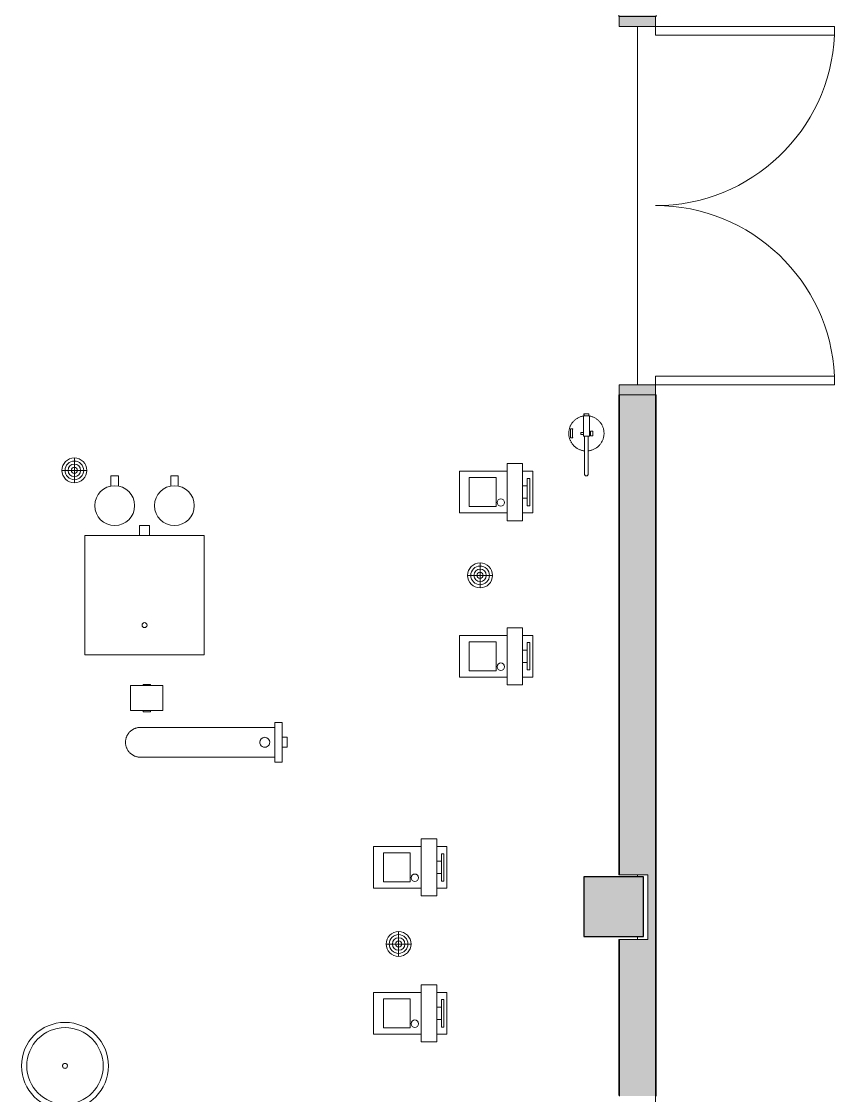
# Model space of a CAD drawing. Header units: inches. Extents: x -3640 to -1418, y -3630 to 137.
# Drawn here: x -3319.5 to -3156, y -3068.5 to -2852.7 of the extents above; entities that cross this region are included whole.
import ezdxf

# ---------------------------------------------------------------- set-up
doc = ezdxf.new("R2010")
doc.units = ezdxf.units.IN
doc.header["$MEASUREMENT"] = 0
doc.linetypes.add('Hidden Equipment- BSALS', pattern=[0.0625, 0.03125, -0.03125])
for name, color, linetype, lineweight in [('A-DOOR', 31, 'Continuous', 13), ('A-DOOR-FRAM', 31, 'Continuous', 13), ('A-FLOR', 192, 'Continuous', 13), ('A-WALL-PATT', 111, 'Continuous', 13), ('I-WALL', 2, 'Continuous', 13), ('M-EQPM', 50, 'Continuous', 9), ('P-SANR-FIXT', 6, 'Continuous', 13), ('Q-SPCQ', 91, 'Continuous', 13), ('S-COLS', 52, 'Continuous', 13)]:
    doc.layers.add(name, color=color, linetype=linetype, lineweight=lineweight)

# ---------------------------------------------------------------- blocks, each defined once
blk = doc.blocks.new('15830016-STRUCT_MARTINEZ-MOORE_CENTRAL_v2018_rvt-1-DIMENSION PLAN - LEVEL 1 _567_ - 2__ - CAD')
at = {"layer": 'S-COLS', "lineweight": 5}
blk.add_hatch(color=50, dxfattribs=at).paths.add_polyline_path([(-3194.4, -3036.58), (-3194.4, -3024.58), (-3206.4, -3024.58), (-3206.4, -3036.58)], flags=0)
at = {"layer": 'S-COLS', "color": 253, "lineweight": 25}
for p, q in [((-3194.4, -3024.58), (-3206.4, -3024.58)), ((-3206.4, -3024.58), (-3206.4, -3036.58)), ((-3194.4, -3036.58), (-3194.4, -3024.58)), ((-3206.4, -3036.58), (-3194.4, -3036.58))]:
    blk.add_line(p, q, dxfattribs=at)
blk = doc.blocks.new('Pump_Centrifugal_BaseMounted-BSALS - Standard-1844060-DIMENSION PLAN - LEVEL 1 _567_ - 2__ - CAD')
at = {"layer": 'M-EQPM', "color": 53}
for p, q in [((0, 5.16), (0, 14.75)), ((0, 14.75), (8.34, 14.75)), ((8.34, 14.75), (8.34, 5.16)), ((1.25, 12.75), (1.25, 7.37)), ((1.25, 12.75), (7.09, 12.75)), ((7.09, 7.37), (7.09, 12.75)), ((7.09, 7.37), (1.25, 7.37)), ((-1.58, 5.16), (-1.58, 2.03)), ((-1.58, 5.16), (9.92, 5.16)), ((9.92, 2.03), (9.92, 5.16)), ((9.92, 2.03), (-1.58, 2.03)), ((0, 0), (0, 2.03)), ((1.42, 1.09), (1.42, 0.59)), ((1.42, 1.09), (6.92, 1.09)), ((6.92, 0.59), (1.42, 0.59)), ((2.92, 2.03), (2.92, 1.09)), ((5.42, 1.09), (5.42, 2.03)), ((6.92, 0.59), (6.92, 1.09)), ((8.34, 2.03), (8.34, 0)), ((8.34, 0), (0, 0))]:
    blk.add_line(p, q, dxfattribs=at)
for start, end in [(360, 180), (180, 360)]:
    blk.add_arc((2.08, 6.41), 0.75, start, end, dxfattribs=at)
blk = doc.blocks.new('Pump_Centrifugal_BaseMounted-BSALS - HWP-1-1885978-DIMENSION PLAN - LEVEL 1 _567_ - 2__ - CAD')
at = {"layer": 'M-EQPM', "color": 53}
for p, q in [((0, 5.16), (0, 14.75)), ((0, 14.75), (8.34, 14.75)), ((8.34, 14.75), (8.34, 5.16)), ((1.25, 12.75), (1.25, 7.37)), ((1.25, 12.75), (7.09, 12.75)), ((7.09, 7.37), (7.09, 12.75)), ((7.09, 7.37), (1.25, 7.37)), ((-1.58, 5.16), (-1.58, 2.03)), ((-1.58, 5.16), (9.92, 5.16)), ((9.92, 2.03), (9.92, 5.16)), ((9.92, 2.03), (-1.58, 2.03)), ((0, 0), (0, 2.03)), ((1.42, 1.09), (1.42, 0.59)), ((1.42, 1.09), (6.92, 1.09)), ((6.92, 0.59), (1.42, 0.59)), ((2.92, 2.03), (2.92, 1.09)), ((5.42, 1.09), (5.42, 2.03)), ((6.92, 0.59), (6.92, 1.09)), ((8.34, 2.03), (8.34, 0)), ((8.34, 0), (0, 0))]:
    blk.add_line(p, q, dxfattribs=at)
for start, end in [(360, 180), (180, 360)]:
    blk.add_arc((2.08, 6.41), 0.75, start, end, dxfattribs=at)
blk = doc.blocks.new('Heat Exchanger_Shell and Tube_BSALS - 5 Sq_ft-1921158-DIMENSION PLAN - LEVEL 1 _567_ - 2__ - CAD')
at = {"layer": 'M-EQPM', "color": 21}
for p, q in [((1.5, 4), (0, 4)), ((0, 4), (0, -4)), ((1.5, -4), (1.5, 4)), ((28.5, 3), (1.5, 3)), ((0, 1), (-1, 1)), ((-1, -1), (-1, 1)), ((-1, -1), (0, -1)), ((0, -4), (1.5, -4)), ((1.5, -3), (28.5, -3)), ((1.5, -3), (28.5, -3))]:
    blk.add_line(p, q, dxfattribs=at)
at = {"layer": 'M-EQPM', "color": 21, "flags": 128}
for points in [[(28.5, 3), (28.62, 3), (28.74, 2.99), (28.86, 2.98), (28.98, 2.96), (29.1, 2.94), (29.21, 2.91), (29.33, 2.88), (29.44, 2.85), (29.56, 2.81), (29.67, 2.76), (29.78, 2.71), (29.89, 2.66), (29.99, 2.6), (30.09, 2.54), (30.19, 2.48), (30.29, 2.41), (30.39, 2.33), (30.48, 2.26), (30.57, 2.17), (30.65, 2.09), (30.73, 2), (30.81, 1.91), (30.89, 1.82), (30.96, 1.72), (31.02, 1.62), (31.09, 1.52), (31.15, 1.41), (31.2, 1.31), (31.25, 1.2), (31.3, 1.09), (31.34, 0.97), (31.37, 0.86), (31.41, 0.74), (31.43, 0.63), (31.46, 0.51), (31.47, 0.39), (31.49, 0.27), (31.5, 0.15), (31.5, 0.03), (31.5, 0)], [(31.5, 0), (31.5, -0.12), (31.49, -0.24), (31.48, -0.36), (31.46, -0.48), (31.44, -0.6), (31.41, -0.71), (31.38, -0.83), (31.35, -0.94), (31.31, -1.06), (31.26, -1.17), (31.21, -1.28), (31.16, -1.39), (31.1, -1.49), (31.04, -1.59), (30.98, -1.69), (30.91, -1.79), (30.83, -1.89), (30.76, -1.98), (30.67, -2.07), (30.59, -2.15), (30.5, -2.23), (30.41, -2.31), (30.32, -2.39), (30.22, -2.46), (30.12, -2.52), (30.02, -2.59), (29.91, -2.65), (29.81, -2.7), (29.7, -2.75), (29.59, -2.8), (29.47, -2.84), (29.36, -2.87), (29.24, -2.91), (29.13, -2.93), (29.01, -2.96), (28.89, -2.97), (28.77, -2.99), (28.65, -3), (28.53, -3), (28.5, -3)]]:
    blk.add_lwpolyline(points, dxfattribs=at)
at = {"layer": 'M-EQPM', "color": 21}
for start, end in [(360, 180), (180, 360)]:
    blk.add_arc((3.5, 0), 1, start, end, dxfattribs=at)
for points in [[(2.56, 0.34), (2.57, 0.36), (2.57, 0.38), (2.58, 0.4)], [(2.7, 0.6), (2.71, 0.61), (2.72, 0.63), (2.73, 0.64)], [(3.33, 0.98), (3.34, 0.99), (3.36, 0.99), (3.38, 0.99)], [(4.42, 0.4), (4.43, 0.38), (4.43, 0.36), (4.44, 0.34)], [(2.58, -0.4), (2.57, -0.38), (2.57, -0.36), (2.56, -0.34)], [(3.67, -0.98), (3.66, -0.99), (3.64, -0.99), (3.62, -0.99)], [(4.3, -0.6), (4.29, -0.61), (4.28, -0.63), (4.27, -0.64)], [(4.44, -0.34), (4.43, -0.36), (4.43, -0.38), (4.42, -0.4)]]:
    blk.add_open_spline(points, degree=3, dxfattribs=at)
for points, knots in [([(3.62, 0.99), (3.63, 0.99), (3.65, 0.99), (3.67, 0.99), (3.68, 0.98)], [0.53715376, 0.53715376, 0.53715376, 0.53715376, 0.54861111, 0.55555556, 0.55555556, 0.55555556, 0.55555556]), ([(4.27, 0.64), (4.27, 0.63), (4.29, 0.62), (4.3, 0.6), (4.3, 0.6)], [0.77777778, 0.77777778, 0.77777778, 0.77777778, 0.79166667, 0.79659016, 0.79659016, 0.79659016, 0.79659016]), ([(2.73, -0.64), (2.73, -0.63), (2.71, -0.62), (2.7, -0.6), (2.7, -0.6)], [0.77777778, 0.77777778, 0.77777778, 0.77777778, 0.79166667, 0.79656048, 0.79656048, 0.79656048, 0.79656048]), ([(3.38, -0.99), (3.37, -0.99), (3.35, -0.99), (3.33, -0.99), (3.33, -0.98)], [0.53716206, 0.53716206, 0.53716206, 0.53716206, 0.54861111, 0.55555556, 0.55555556, 0.55555556, 0.55555556])]:
    blk.add_open_spline(points, degree=3, knots=knots, dxfattribs=at)
blk = doc.blocks.new('SteamTrap_BSALS - 1_ 2-2043748-DIMENSION PLAN - LEVEL 1 _567_ - 2__ - CAD')
at = {"layer": 'M-EQPM', "color": 53}
for p, q in [((2.5, 3.25), (-2.5, 3.25)), ((-2.5, 3.25), (-2.5, -3.25)), ((2.5, -3.25), (2.5, 3.25)), ((-2.5, 0.75), (-2.75, 0.75)), ((-2.75, -0.75), (-2.75, 0.75)), ((-2.75, 0.75), (-2.75, 0.72)), ((2.75, 0.75), (2.5, 0.75)), ((2.75, 0.72), (2.75, 0.75)), ((2.75, 0.75), (2.75, -0.75)), ((-2.75, -0.72), (-2.75, -0.75)), ((-2.75, -0.75), (-2.5, -0.75)), ((2.5, -0.75), (2.75, -0.75)), ((2.75, -0.75), (2.75, -0.72)), ((-2.5, -3.25), (2.5, -3.25))]:
    blk.add_line(p, q, dxfattribs=at)
blk = doc.blocks.new('Pump_Condensate_Elect-BSALS - Pump_Condensate_Elect-BSALS 2-V53-DIMENSION PLAN - LEVEL 1 _567_ - 2__ - CAD')
at = {"layer": 'M-EQPM', "color": 53}
for p, q in [((24, 12), (0, 12)), ((0, 12), (0, -12)), ((24, -12), (24, 12)), ((36, 6.75), (33.9, 6.75)), ((36, 6.75), (36, 5.25)), ((33.9, 5.25), (36, 5.25)), ((26.01, 1), (24, 1)), ((26.01, 1), (26.01, -1)), ((24, -1), (26.01, -1)), ((36, -5.25), (33.9, -5.25)), ((36, -5.25), (36, -6.75)), ((33.9, -6.75), (36, -6.75)), ((0, -12), (24, -12))]:
    blk.add_line(p, q, dxfattribs=at)
for centre, radius, start, end in [((30, 6), 4, 360, 180), ((30, 6), 4, 180, 360), ((6, 0), 0.5, 360, 180), ((6, 0), 0.5, 180, 360), ((30, -6), 4, 360, 180), ((30, -6), 4, 180, 360)]:
    blk.add_arc(centre, radius, start, end, dxfattribs=at)
blk = doc.blocks.new('ExpansionTank_Vertical_BSALS - 20 Gallon 2-2045759-DIMENSION PLAN - LEVEL 1 _567_ - 2__ - CAD')
at = {"layer": 'M-EQPM', "color": 21}
for radius, start, end in [(8.75, 0, 180), (7.69, 360, 180), (0.5, 360, 180), (0.5, 150, 180), (0.5, 90, 120), (0.5, 15, 75), (8.75, 180, 0), (7.69, 180, 360), (0.5, 180, 360), (0.5, 195, 225), (0.5, 240, 270), (0.5, 285, 315)]:
    blk.add_arc((0, 0), radius, start, end, dxfattribs=at)
blk = doc.blocks.new('Floor_Drain-Round-BSALS - 2_FD--2068367-DIMENSION PLAN - LEVEL 1 _567_ - 2__ - CAD')
at = {"layer": 'P-SANR-FIXT', "color": 71, "lineweight": 9}
for p, q in [((0, 2.5), (0, -2.5)), ((-2.5, 0), (2.5, 0))]:
    blk.add_line(p, q, dxfattribs=at)
for radius in [2.5, 1.88, 1.25, 0.625]:
    blk.add_circle((0, 0), radius, dxfattribs=at)
for start, end in [(360, 180), (180, 360)]:
    blk.add_arc((0, 0), 2.5, start, end, dxfattribs=at)
blk = doc.blocks.new('15830016-MECH_BSALS_CENTRAL_v2018_rvt-1-DIMENSION PLAN - LEVEL 1 _567_ - 2__ - CAD')
at = {"color": 250, "lineweight": 9}
for name, p in [('Floor_Drain-Round-BSALS - 2_FD--2068367-DIMENSION PLAN - LEVEL 1 _567_ - 2__ - CAD', (-3308.83, -2942.9)), ('Floor_Drain-Round-BSALS - 2_FD--2068367-DIMENSION PLAN - LEVEL 1 _567_ - 2__ - CAD', (-3227.27, -2964)), ('Floor_Drain-Round-BSALS - 2_FD--2068367-DIMENSION PLAN - LEVEL 1 _567_ - 2__ - CAD', (-3243.65, -3038.07)), ('ExpansionTank_Vertical_BSALS - 20 Gallon 2-2045759-DIMENSION PLAN - LEVEL 1 _567_ - 2__ - CAD', (-3310.71, -3062.57))]:
    blk.add_blockref(name, p, dxfattribs=at)
for name, p, rotation in [('Pump_Centrifugal_BaseMounted-BSALS - Standard-1844060-DIMENSION PLAN - LEVEL 1 _567_ - 2__ - CAD', (-3216.69, -2951.43), 90.00000000000011), ('Pump_Condensate_Elect-BSALS - Pump_Condensate_Elect-BSALS 2-V53-DIMENSION PLAN - LEVEL 1 _567_ - 2__ - CAD', (-3294.72, -2979.99), 90), ('Pump_Centrifugal_BaseMounted-BSALS - Standard-1844060-DIMENSION PLAN - LEVEL 1 _567_ - 2__ - CAD', (-3216.69, -2984.43), 90.00000000000011), ('SteamTrap_BSALS - 1_ 2-2043748-DIMENSION PLAN - LEVEL 1 _567_ - 2__ - CAD', (-3294.28, -2988.65), 90), ('Heat Exchanger_Shell and Tube_BSALS - 5 Sq_ft-1921158-DIMENSION PLAN - LEVEL 1 _567_ - 2__ - CAD', (-3267.05, -2997.54), 180), ('Pump_Centrifugal_BaseMounted-BSALS - HWP-1-1885978-DIMENSION PLAN - LEVEL 1 _567_ - 2__ - CAD', (-3233.97, -3026.84), 90.00000000000011), ('Pump_Centrifugal_BaseMounted-BSALS - Standard-1844060-DIMENSION PLAN - LEVEL 1 _567_ - 2__ - CAD', (-3233.97, -3056.17), 90.00000000000011)]:
    blk.add_blockref(name, p, dxfattribs=dict(at, rotation=rotation))
blk = doc.blocks.new('Basic Wall _ F1-1 1_2_-BSALS - ___-3571235-DIMENSION PLAN - LEVEL 1 _567_ - 2__ - CAD')
at = {"layer": 'I-WALL', "lineweight": 20}
blk.add_line((-3191.9, -3037.14), (-3191.9, -3024.14), dxfattribs=at)
blk = doc.blocks.new('Basic Wall _ B6-7 1_4_-BSALS - ___-3569027-DIMENSION PLAN - LEVEL 1 _567_ - 2__ - CAD')
at = {"layer": 'I-WALL', "lineweight": 20}
for p, q in [((-3199.4, -2851.7), (-3199.4, -2842.64)), ((-3199.27, -2851.7), (-3199.4, -2851.7)), ((-3199.4, -2927.7), (-3199.27, -2927.7)), ((-3199.4, -3024.14), (-3199.4, -2927.7)), ((-3199.27, -3024.14), (-3199.4, -3024.14))]:
    blk.add_line(p, q, dxfattribs=at)
blk = doc.blocks.new('Basic Wall _ B6-7 1_4_-BSALS - ___-3569026-DIMENSION PLAN - LEVEL 1 _567_ - 2__ - CAD')
at = {"layer": 'I-WALL', "lineweight": 20}
for p, q in [((-3191.9, -2851.7), (-3191.9, -2834.64)), ((-3191.9, -2851.7), (-3192.02, -2851.7)), ((-3192.02, -2927.7), (-3191.9, -2927.7)), ((-3191.9, -3024.14), (-3191.9, -2927.7))]:
    blk.add_line(p, q, dxfattribs=at)
blk = doc.blocks.new('Door-B2_1-BSALS1 - B2_1-72X84-BSALS-384479-DIMENSION PLAN - LEVEL 1 _567_ - 2__ - CAD')
at = {"layer": 'A-DOOR-FRAM', "lineweight": 20}
h = blk.add_hatch(color=10, dxfattribs=at)
h.paths.add_polyline_path([(38, -3.63), (38, 3.62), (36, 3.62), (36, -3.63)], flags=0)
h.paths.add_polyline_path([(-36, -3.63), (-36, 3.62), (-38, 3.62), (-38, -3.63)], flags=0)
at = {"layer": 'A-DOOR', "lineweight": 20}
for p, q in [((-36, 39.63), (-34.25, 39.63)), ((-36, 3.62), (-36, 39.63)), ((-34.25, 39.63), (-34.25, 3.62)), ((34.25, 39.63), (34.25, 3.62)), ((36, 39.63), (34.25, 39.63)), ((36, 3.62), (36, 39.63)), ((-34.25, 3.62), (-36, 3.62)), ((34.25, 3.62), (36, 3.62))]:
    blk.add_line(p, q, dxfattribs=at)
at = {"layer": 'A-DOOR', "lineweight": 9}
for centre, start, end in [((-36, 3.67), 359.9323, 87.2137), ((36, 3.67), 92.7863, 180.0677)]:
    blk.add_arc(centre, 36, start, end, dxfattribs=at)
at = {"layer": 'A-DOOR-FRAM', "lineweight": 20}
for p, q in [((-36, 3.62), (-38, 3.62)), ((-38, 3.62), (-38, -3.63)), ((-36, -3.63), (-36, 3.62)), ((38, 3.62), (36, 3.62)), ((36, 3.62), (36, -3.63)), ((38, -3.63), (38, 3.62)), ((-38, -3.63), (-36, -3.63)), ((36, -3.63), (38, -3.63))]:
    blk.add_line(p, q, dxfattribs=at)
blk = doc.blocks.new('Equip-Fire_Extinguisher-Bracket-Mnt-BSALS - FEB-235807-DIMENSION PLAN - LEVEL 1 _567_ - 2__ - CAD')
at = {"layer": 'Q-SPCQ', "lineweight": 20}
for p, q in [((-0.89, 3.2), (0.89, 3.2)), ((-0.89, 2.81), (-0.89, 3.2)), ((-0.89, 2.71), (-0.89, 2.81)), ((-0.89, 2.81), (0.89, 2.81)), ((-0.81, 2.81), (-0.81, 2.71)), ((0.81, 2.71), (0.81, 2.81)), ((0.89, 3.2), (0.89, 2.81)), ((0.89, 2.81), (0.89, 2.71)), ((-0.59, -0.59), (-0.59, 0.59)), ((-0.2, 1.1), (-0.2, 0.59)), ((-0.2, 1.1), (0.2, 1.1)), ((-0.19, 1.1), (-0.2, 1.1)), ((0.2, 1.1), (0.19, 1.1)), ((0.2, 0.59), (0.2, 1.1)), ((3.54, 0.59), (3.54, -0.59)), ((3.94, 0.46), (3.94, 0.51)), ((3.94, 0.46), (3.94, -0.46)), ((-0.47, -0.8), (-0.47, -1.27)), ((-0.47, -0.8), (0.47, -0.8)), ((-0.45, -0.8), (-0.47, -0.8)), ((-0.47, -1.27), (-0.45, -1.27)), ((0.47, -1.27), (-0.47, -1.27)), ((-0.2, -0.59), (-0.2, -0.8)), ((0.2, -0.8), (0.2, -0.59)), ((0.47, -0.8), (0.45, -0.8)), ((0.45, -1.27), (0.47, -1.27)), ((0.47, -1.27), (0.47, -0.8)), ((3.94, -0.51), (3.94, -0.46))]:
    blk.add_line(p, q, dxfattribs=at)
at = {"layer": 'Q-SPCQ', "lineweight": 20, "flags": 128}
for points in [[(3.49, 0.59), (3.47, 0.7), (3.44, 0.84), (3.41, 0.98), (3.36, 1.11), (3.32, 1.25), (3.26, 1.38), (3.21, 1.51), (3.14, 1.64), (3.07, 1.76), (3, 1.88), (2.92, 2), (2.84, 2.12), (2.76, 2.23), (2.66, 2.34), (2.57, 2.44), (2.47, 2.54), (2.37, 2.64), (2.26, 2.73), (2.15, 2.82), (2.03, 2.9), (1.91, 2.98), (1.79, 3.06), (1.67, 3.13), (1.54, 3.19), (1.41, 3.25), (1.28, 3.3), (1.15, 3.35), (1.02, 3.39), (0.88, 3.43), (0.74, 3.46), (0.6, 3.49), (0.46, 3.51), (0.32, 3.53), (0.18, 3.54), (0.04, 3.54), (-0.1, 3.54), (-0.25, 3.53), (-0.39, 3.52), (-0.53, 3.5), (-0.67, 3.48), (-0.81, 3.45), (-0.94, 3.42), (-1.08, 3.38), (-1.21, 3.33), (-1.34, 3.28), (-1.47, 3.22), (-1.6, 3.16), (-1.73, 3.09), (-1.85, 3.02), (-1.97, 2.95), (-2.09, 2.86), (-2.2, 2.78), (-2.31, 2.69), (-2.41, 2.59), (-2.52, 2.5), (-2.61, 2.39), (-2.71, 2.29), (-2.8, 2.18), (-2.88, 2.06), (-2.96, 1.95), (-3.04, 1.83), (-3.11, 1.7), (-3.17, 1.58), (-3.23, 1.45), (-3.29, 1.32), (-3.34, 1.19), (-3.38, 1.05), (-3.42, 0.92), (-3.46, 0.78), (-3.49, 0.64), (-3.51, 0.5), (-3.53, 0.36)], [(-8.22, -0.35), (-8.29, -0.35), (-8.36, -0.32), (-8.43, -0.28), (-8.48, -0.23), (-8.52, -0.17), (-8.55, -0.1), (-8.57, -0.03), (-8.57, 0.04), (-8.55, 0.12), (-8.52, 0.19), (-8.47, 0.25), (-8.42, 0.29), (-8.37, 0.32), (-8.29, 0.35), (-8.22, 0.35)], [(-0.59, 0.35), (-2.13, 0.35), (-3.61, 0.35), (-4.89, 0.35), (-5.96, 0.35), (-6.82, 0.35), (-7.47, 0.35), (-7.92, 0.35), (-8.17, 0.35), (-8.2, 0.35), (-8.03, 0.35)], [(-8.03, 0.35), (-8.2, 0.35), (-8.17, 0.35), (-7.92, 0.35), (-7.47, 0.35), (-6.82, 0.35), (-5.96, 0.35), (-4.89, 0.35), (-3.61, 0.35), (-2.13, 0.35), (-0.59, 0.35)], [(-8.03, -0.35), (-8.2, -0.35), (-8.17, -0.35), (-7.92, -0.35), (-7.47, -0.35), (-6.82, -0.35), (-5.96, -0.35), (-4.89, -0.35), (-3.61, -0.35), (-2.13, -0.35), (-0.59, -0.35)], [(-0.59, -0.35), (-2.13, -0.35), (-3.61, -0.35), (-4.89, -0.35), (-5.96, -0.35), (-6.82, -0.35), (-7.47, -0.35), (-7.92, -0.35), (-8.17, -0.35), (-8.2, -0.35), (-8.03, -0.35)], [(-3.53, -0.35), (-3.52, -0.42), (-3.5, -0.56), (-3.47, -0.7), (-3.44, -0.84), (-3.41, -0.98), (-3.36, -1.11), (-3.32, -1.25), (-3.26, -1.38), (-3.21, -1.51), (-3.14, -1.64), (-3.07, -1.76), (-3, -1.88), (-2.92, -2), (-2.84, -2.12), (-2.76, -2.23), (-2.66, -2.34), (-2.57, -2.44), (-2.47, -2.54), (-2.37, -2.64), (-2.26, -2.73), (-2.15, -2.82), (-2.03, -2.9), (-1.91, -2.98), (-1.79, -3.06), (-1.67, -3.13), (-1.54, -3.19), (-1.41, -3.25), (-1.28, -3.3), (-1.15, -3.35), (-1.02, -3.39), (-0.88, -3.43), (-0.74, -3.46), (-0.6, -3.49), (-0.46, -3.51), (-0.32, -3.53), (-0.18, -3.54), (-0.04, -3.54), (0.1, -3.54), (0.25, -3.53), (0.39, -3.52), (0.53, -3.5), (0.67, -3.48), (0.81, -3.45), (0.94, -3.42), (1.08, -3.38), (1.21, -3.33), (1.34, -3.28), (1.47, -3.22), (1.6, -3.16), (1.73, -3.09), (1.85, -3.02), (1.97, -2.95), (2.09, -2.86), (2.2, -2.78), (2.31, -2.69), (2.41, -2.59), (2.52, -2.5), (2.61, -2.39), (2.71, -2.29), (2.8, -2.18), (2.88, -2.06), (2.96, -1.95), (3.04, -1.83), (3.11, -1.7), (3.17, -1.58), (3.23, -1.45), (3.29, -1.32), (3.34, -1.19), (3.38, -1.05), (3.42, -0.92), (3.46, -0.78), (3.49, -0.64), (3.49, -0.59)]]:
    blk.add_lwpolyline(points, dxfattribs=at)
at = {"layer": 'Q-SPCQ', "lineweight": 20}
for start, end in [(118.4338, 121.2684), (58.8541, 61.3152), (238.8541, 241.3152), (298.4338, 301.2684)]:
    blk.add_arc((0, 0), 3.54, start, end, dxfattribs=at)
for centre, start_param, end_param in [((-0.01, 1.79), 1.719907, 1.734919), ((0.01, 1.79), 1.406674, 1.421685)]:
    blk.add_ellipse(centre, major_axis=(5.38, 0), ratio=0.173648, start_param=start_param, end_param=end_param, dxfattribs=at)
for points in [[(-0.89, 2.71), (-0.89, 2.74), (-0.89, 2.78), (-0.89, 2.81)], [(0.89, 2.81), (0.89, 2.78), (0.89, 2.74), (0.89, 2.71)], [(-0.59, 0.59), (-0.12, 0.59), (1.26, 0.59), (3.54, 0.59)], [(3.54, 0.51), (3.68, 0.51), (3.81, 0.51), (3.94, 0.51)], [(3.54, 0.46), (3.68, 0.46), (3.81, 0.46), (3.94, 0.46)], [(3.54, -0.59), (1.26, -0.59), (-0.12, -0.59), (-0.59, -0.59)], [(3.94, -0.46), (3.81, -0.46), (3.68, -0.46), (3.54, -0.46)], [(3.94, -0.51), (3.81, -0.51), (3.68, -0.51), (3.54, -0.51)]]:
    blk.add_open_spline(points, degree=3, dxfattribs=at)
blk = doc.blocks.new('Basic Wall _ B6-7 1_4_-BSALS - ___-3569031-DIMENSION PLAN - LEVEL 1 _567_ - 2__ - CAD')
at = {"layer": 'I-WALL', "lineweight": 20}
for q in [(-3199.27, -3037.14), (-3199.4, -3068.52)]:
    blk.add_line((-3199.4, -3037.14), q, dxfattribs=at)
blk = doc.blocks.new('Basic Wall _ B6-7 1_4_-BSALS - ___-3569030-DIMENSION PLAN - LEVEL 1 _567_ - 2__ - CAD')
at = {"layer": 'I-WALL', "lineweight": 20}
blk.add_line((-3191.9, -3037.14), (-3191.9, -3068.64), dxfattribs=at)

msp = doc.modelspace()

# ---------------------------------------------------------------- block references
at = {"lineweight": 5}
msp.add_blockref('15830016-STRUCT_MARTINEZ-MOORE_CENTRAL_v2018_rvt-1-DIMENSION PLAN - LEVEL 1 _567_ - 2__ - CAD', (0, 0), dxfattribs=at)

# ---------------------------------------------------------------- next in the draw order: hatches: boundary and pattern name
at = {"layer": 'A-WALL-PATT', "lineweight": 5}
h = msp.add_hatch(color=50, dxfattribs=at)
h.paths.add_polyline_path([(-3193.52, -3024.14), (-3192.02, -3024.14), (-3192.02, -2927.7), (-3199.27, -2927.7), (-3199.27, -3024.14)], flags=0)
h.paths.add_polyline_path([(-3199.27, -2851.7), (-3192.02, -2851.7), (-3192.02, -2834.64), (-3199.27, -2834.64)], flags=0)
for points in [[(-3192.02, -3037.14), (-3192.02, -3024.14), (-3193.52, -3024.14), (-3193.52, -3037.14)], [(-3199.27, -3068.64), (-3192.02, -3068.64), (-3192.02, -3037.14), (-3199.27, -3037.14), (-3199.27, -3041.11)]]:
    msp.add_hatch(color=50, dxfattribs=at).paths.add_polyline_path(points, flags=0)

# ---------------------------------------------------------------- next in the draw order: linework, layer by layer
at = {"layer": 'A-FLOR', "lineweight": 20}
for p, q in [((-3195.65, -2925.7), (-3195.65, -2853.7)), ((-3195.65, -3024.58), (-3195.65, -3024.14)), ((-3195.65, -3037.14), (-3195.65, -3036.58))]:
    msp.add_line(p, q, dxfattribs=at)
at = {"layer": 'I-WALL', "lineweight": 20}
for p, q in [((-3199.27, -2927.7), (-3199.27, -3024.14)), ((-3192.02, -2927.7), (-3199.27, -2927.7)), ((-3192.02, -3094.77), (-3192.02, -2927.7)), ((-3199.27, -3024.14), (-3193.52, -3024.14)), ((-3193.52, -3024.14), (-3193.52, -3037.14)), ((-3193.52, -3037.14), (-3199.27, -3037.14)), ((-3199.27, -3037.14), (-3199.27, -3068.64))]:
    msp.add_line(p, q, dxfattribs=at)

# ---------------------------------------------------------------- next in the draw order: block references
at = {"lineweight": 5}
msp.add_blockref('15830016-MECH_BSALS_CENTRAL_v2018_rvt-1-DIMENSION PLAN - LEVEL 1 _567_ - 2__ - CAD', (0, 0), dxfattribs=at)
at = {"layer": 'A-DOOR', "lineweight": 20, "rotation": 270}
msp.add_blockref('Door-B2_1-BSALS1 - B2_1-72X84-BSALS-384479-DIMENSION PLAN - LEVEL 1 _567_ - 2__ - CAD', (-3195.65, -2889.7), dxfattribs=at)
at = {"layer": 'I-WALL', "lineweight": 20}
for name in ['Basic Wall _ B6-7 1_4_-BSALS - ___-3569026-DIMENSION PLAN - LEVEL 1 _567_ - 2__ - CAD', 'Basic Wall _ B6-7 1_4_-BSALS - ___-3569027-DIMENSION PLAN - LEVEL 1 _567_ - 2__ - CAD', 'Basic Wall _ F1-1 1_2_-BSALS - ___-3571235-DIMENSION PLAN - LEVEL 1 _567_ - 2__ - CAD', 'Basic Wall _ B6-7 1_4_-BSALS - ___-3569031-DIMENSION PLAN - LEVEL 1 _567_ - 2__ - CAD', 'Basic Wall _ B6-7 1_4_-BSALS - ___-3569030-DIMENSION PLAN - LEVEL 1 _567_ - 2__ - CAD']:
    msp.add_blockref(name, (0, 0), dxfattribs=at)
at = {"layer": 'Q-SPCQ', "linetype": 'Hidden Equipment- BSALS', "lineweight": 20, "rotation": 90.00000000000017}
msp.add_blockref('Equip-Fire_Extinguisher-Bracket-Mnt-BSALS - FEB-235807-DIMENSION PLAN - LEVEL 1 _567_ - 2__ - CAD', (-3205.9, -2935.46), dxfattribs=at)

doc.saveas('drawing.dxf')
